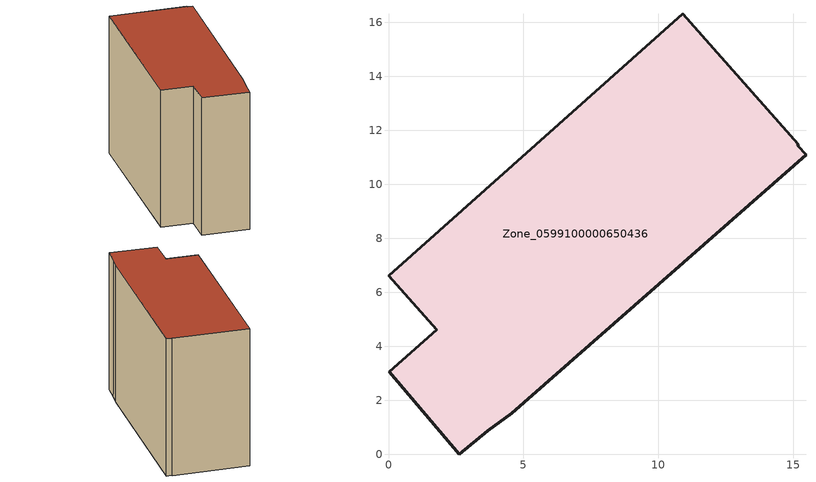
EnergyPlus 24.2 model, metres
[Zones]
Zone_0599100000650436
 floor ground (C_G): 3.68,0.88 2.62,0 0.04,3.05 1.79,4.62 0,6.61 10.9,16.32 15.18,11.48 15.15,11.44 15.47,11.09 4.56,1.52 z0.22
 wall outside (C_F): 15.18,11.48 10.9,16.32 0,6.61 1.79,4.62 0.04,3.05 2.62,0 3.68,0.88 4.56,1.52 15.47,11.09 15.15,11.44 15.18,11.48 z0.22:12.27
 roof outside (C_R): 15.47,11.09 15.15,11.44 15.18,11.48 10.9,16.32 0,6.61 1.79,4.62 0.04,3.05 2.62,0 3.68,0.88 4.56,1.52 z12.27
[BUILDING]
Pand.0599100000650436: North Axis=0; Terrain=City; Loads Convergence Tolerance Value=0.04; Temperature Convergence Tolerance Value=0.4; Solar Distribution=FullExterior; Maximum Number of Warmup Days=25; Minimum Number of Warmup Days=1
[Site:Location]
Rotterdam.The.Hague.AP_ZH_NLD Design_Conditions: Latitude=51.96; Longitude=4.45; Time Zone=1; Elevation=-4.5
[SITE:GROUNDTEMPERATURE:BUILDINGSURFACE]
18, 18, 18, 18, 18, 18, 18, 18, 18, 18, 18, 18
[MATERIAL] Thermal Absorptance=0.9; Solar Absorptance=0.7; Visible Absorptance=0.7
Name | Roughness | Thickness | Conductivity | Density | Specific Heat
G.TI.1946 | MediumSmooth | 0.15 | 1 | 540 | 1210
F.TI.1946 | Rough | 0.3 | 0.857143 | 1920 | 840
R.TI.1946 | MediumRough | 0.2 | 0.1 | 1500 | 1000
[CONSTRUCTION]
C_G: G.TI.1946
C_F: F.TI.1946
C_R: R.TI.1946
[ZONE]
Zone_0599100000650436: Type=1; Multiplier=1; Ceiling Height=Autocalculate; Volume=Autocalculate; Floor Area=autocalculate; Part of Total Floor Area=Yes
[ZONEINFILTRATION:DESIGNFLOWRATE]
Infil_Zone_0599100000650436: Zone or ZoneList or Space or SpaceList=Zone_0599100000650436; Schedule=AlwaysOn; Design Flow Rate Calculation Method=Flow/Area; Flow Rate per Floor Area=0.003; Constant Term Coefficient=1; Temperature Term Coefficient=0; Velocity Term Coefficient=0; Velocity Squared Term Coefficient=0
[HVACTEMPLATE:ZONE:IDEALLOADSAIRSYSTEM]
Zone_0599100000650436: Maximum Heating Supply Air Temperature=50; Minimum Cooling Supply Air Temperature=13; Maximum Heating Supply Air Humidity Ratio=0.0156; Minimum Cooling Supply Air Humidity Ratio=0.0077; Heating Limit=NoLimit; Cooling Limit=NoLimit; Dehumidification Control Type=ConstantSensibleHeatRatio; Cooling Sensible Heat Ratio=0.7; Dehumidification Setpoint=60; Humidification Control Type=None; Humidification Setpoint=30; Outdoor Air Method=None; Outdoor Air Flow Rate per Person=0.00944; Outdoor Air Flow Rate per Zone Floor Area=0; Outdoor Air Flow Rate per Zone=0; Demand Controlled Ventilation Type=None; Outdoor Air Economizer Type=NoEconomizer; Heat Recovery Type=None; Sensible Heat Recovery Effectiveness=0.7; Latent Heat Recovery Effectiveness=0.65
[ZONECONTROL:THERMOSTAT]
ThermostatControl_Zone_0599100000650436: Zone or ZoneList=Zone_0599100000650436; Control Type Schedule=DualSetpointControlType; Control 1=Thermostat_Zone_0599100000650436; Temperature Difference Between Cutout And Setpoint=0
[THERMOSTATSETPOINT:DUALSETPOINT]
Thermostat_Zone_0599100000650436: Heating Setpoint Temperature Schedule=HeatingSetpoint_Zone_0599100000650436; Cooling Setpoint Temperature Schedule=CoolingSetpoint_Zone_0599100000650436
[SCHEDULE:COMPACT]
HeatingSetpoint_Zone_0599100000650436: Through: 12/31, For: AllDays, Until: 24:00, 21
CoolingSetpoint_Zone_0599100000650436: Through: 12/31, For: AllDays, Until: 24:00, 24
DualSetpointControlType: Through: 12/31, For: AllDays, Until: 24:00, 4
AlwaysOn: Through: 12/31, For: AllDays, Until: 24:00, 1
